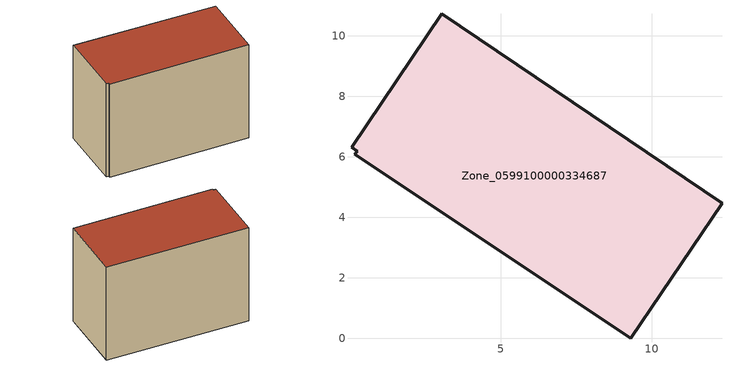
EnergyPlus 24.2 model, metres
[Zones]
Zone_0599100000334687
 floor ground (C_G): 0.07,6.31 3.06,10.73 12.32,4.46 9.31,0 0.18,6.08 0.26,6.19 z0.97
 wall outside (C_F): 12.32,4.46 3.06,10.73 0.07,6.31 0.26,6.19 0.18,6.08 9.31,0 12.32,4.46 z0.97:8.94
 roof outside (C_R): 3.06,10.73 0.07,6.31 0.26,6.19 0.18,6.08 9.31,0 12.32,4.46 z8.94
[BUILDING]
Pand.0599100000334687: North Axis=0; Terrain=City; Loads Convergence Tolerance Value=0.04; Temperature Convergence Tolerance Value=0.4; Solar Distribution=FullExterior; Maximum Number of Warmup Days=25; Minimum Number of Warmup Days=1
[Site:Location]
Rotterdam.The.Hague.AP_ZH_NLD Design_Conditions: Latitude=51.96; Longitude=4.45; Time Zone=1; Elevation=-4.5
[SITE:GROUNDTEMPERATURE:BUILDINGSURFACE]
18, 18, 18, 18, 18, 18, 18, 18, 18, 18, 18, 18
[MATERIAL] Thermal Absorptance=0.9; Solar Absorptance=0.7; Visible Absorptance=0.7
Name | Roughness | Thickness | Conductivity | Density | Specific Heat
G.TI.1975-1991 | MediumSmooth | 0.15 | 0.288461 | 540 | 1210
F.TI.1975-1991 | Rough | 0.3 | 0.230769 | 1920 | 840
R.TI.1975-1991 | MediumRough | 0.2 | 0.153846 | 1500 | 1000
[CONSTRUCTION]
C_G: G.TI.1975-1991
C_F: F.TI.1975-1991
C_R: R.TI.1975-1991
[ZONE]
Zone_0599100000334687: Type=1; Multiplier=1; Ceiling Height=Autocalculate; Volume=Autocalculate; Floor Area=autocalculate; Part of Total Floor Area=Yes
[ZONEINFILTRATION:DESIGNFLOWRATE]
Infil_Zone_0599100000334687: Zone or ZoneList or Space or SpaceList=Zone_0599100000334687; Schedule=AlwaysOn; Design Flow Rate Calculation Method=Flow/Area; Flow Rate per Floor Area=0.003; Constant Term Coefficient=1; Temperature Term Coefficient=0; Velocity Term Coefficient=0; Velocity Squared Term Coefficient=0
[HVACTEMPLATE:ZONE:IDEALLOADSAIRSYSTEM]
Zone_0599100000334687: Maximum Heating Supply Air Temperature=50; Minimum Cooling Supply Air Temperature=13; Maximum Heating Supply Air Humidity Ratio=0.0156; Minimum Cooling Supply Air Humidity Ratio=0.0077; Heating Limit=NoLimit; Cooling Limit=NoLimit; Dehumidification Control Type=ConstantSensibleHeatRatio; Cooling Sensible Heat Ratio=0.7; Dehumidification Setpoint=60; Humidification Control Type=None; Humidification Setpoint=30; Outdoor Air Method=None; Outdoor Air Flow Rate per Person=0.00944; Outdoor Air Flow Rate per Zone Floor Area=0; Outdoor Air Flow Rate per Zone=0; Demand Controlled Ventilation Type=None; Outdoor Air Economizer Type=NoEconomizer; Heat Recovery Type=None; Sensible Heat Recovery Effectiveness=0.7; Latent Heat Recovery Effectiveness=0.65
[ZONECONTROL:THERMOSTAT]
ThermostatControl_Zone_0599100000334687: Zone or ZoneList=Zone_0599100000334687; Control Type Schedule=DualSetpointControlType; Control 1=Thermostat_Zone_0599100000334687; Temperature Difference Between Cutout And Setpoint=0
[THERMOSTATSETPOINT:DUALSETPOINT]
Thermostat_Zone_0599100000334687: Heating Setpoint Temperature Schedule=HeatingSetpoint_Zone_0599100000334687; Cooling Setpoint Temperature Schedule=CoolingSetpoint_Zone_0599100000334687
[SCHEDULE:COMPACT]
HeatingSetpoint_Zone_0599100000334687: Through: 12/31, For: AllDays, Until: 24:00, 21
CoolingSetpoint_Zone_0599100000334687: Through: 12/31, For: AllDays, Until: 24:00, 24
DualSetpointControlType: Through: 12/31, For: AllDays, Until: 24:00, 4
AlwaysOn: Through: 12/31, For: AllDays, Until: 24:00, 1
